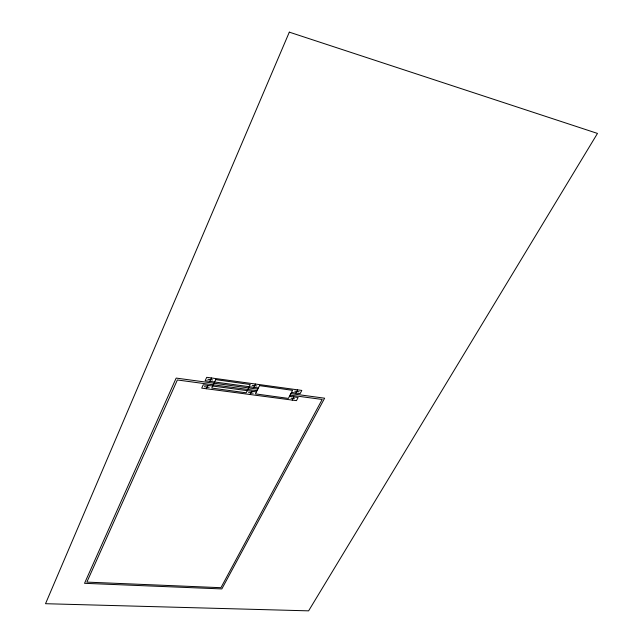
<?xml version="1.0" encoding="UTF-8"?>
<svg xmlns="http://www.w3.org/2000/svg" width="643" height="643" viewBox="0 0 643 643"><rect width="100%" height="100%" fill="white"/><g stroke="black" fill="none" stroke-linecap="round" stroke-linejoin="round"><path stroke-width="0.96" d="M206.355 388.742L207.906 385.39M209.819 381.331L211.378 377.955M250.223 394.537L251.815 391.274M253.792 387.319L255.4 384.024M295.901 393.058L297.548 389.843M292.219 400.091L293.875 396.9M204.361 386.7L209.16 387.335M248.576 392.584L253.165 393.194M291.078 398.234L294.422 398.684M257.015 390.695L177.355 379.973L86.861 582.116L220.935 587.694L322.183 399.456L290.073 395.14M256.42 391.884L203.244 384.771L201.709 388.131L296.463 400.645L298.119 397.47L289.471 396.313M258.373 387.946L205.157 380.704L206.724 377.312L301.808 390.43L300.128 393.629L291.464 392.455M257.779 389.144L176.166 378.084L84.53 583.314L221.843 588.924L324.627 398.202L290.861 393.629M207.818 379.266L212.624 379.925M252.144 385.342L256.854 385.985M294.743 391.177L299.148 391.78M289.318 32.15L45.524 603.705L308.608 610.85L597.476 133.422L289.318 32.15M215.718 379.619L211.748 388.083L246.173 392.809L250.248 384.522L215.718 379.619M259.523 385.639L255.424 393.878L288.377 398.411L292.565 390.333L259.523 385.639"/></g></svg>
